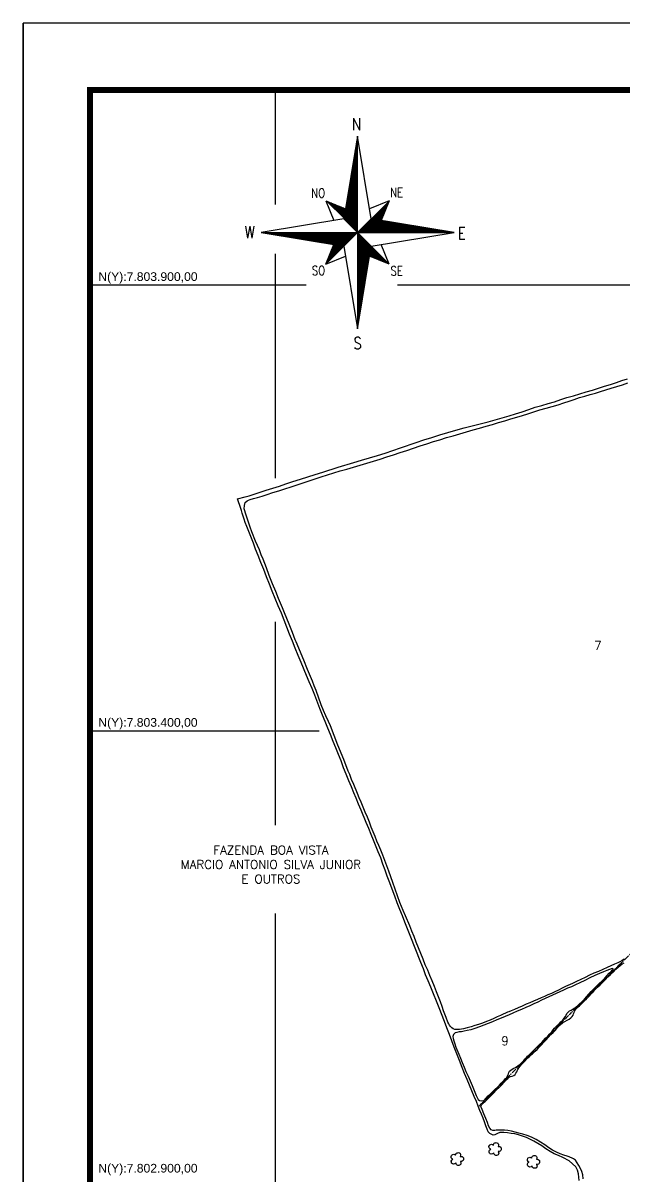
# Model space of a CAD drawing. Extents: x 736017 to 737592, y 7801966 to 7804194.
# Drawn here: x 736017 to 736691, y 7802901 to 7804194 of the extents above; entities that cross this region are included whole.
import ezdxf
from ezdxf.enums import TextEntityAlignment as Align

# ---------------------------------------------------------------- set-up
doc = ezdxf.new("R2010")
doc.units = 0
for name, pattern in [('CONTINUO', [0]), ('LIN0', [0]), ('PHANTOM', [2.5, 1.25, -0.25, 0.25, -0.25, 0.25, -0.25])]:
    doc.linetypes.add(name, pattern=pattern)
for name, color, linetype, lineweight in [('0114000434', 1, 'Continuous', 25), ('0114000434007', 5, 'Continuous', 25), ('0114000434009', 5, 'Continuous', 25), ('0114000434010', 5, 'Continuous', 25)]:
    doc.layers.add(name, color=color, linetype=linetype, lineweight=lineweight)
for name, color, linetype in [('_SIMBOLO ARVORE', 118, 'Continuous'), ('MALHA', 8, 'Continuous'), ('MARGEM', 5, 'Continuous'), ('REDE_DE_LUZ', 6, 'Continuous'), ('SETA_NORTE', 3, 'Continuous'), ('TEXTO CONFRONTANTES', 7, 'Continuous'), ('TEXTO_NUN_TAL', 7, 'Continuous')]:
    doc.layers.add(name, color=color, linetype=linetype)
doc.styles.add('ROMANS', font='romans')
doc.styles.add('Simplex', font='simplex.shx')
doc.styles.get("Standard").update_dxf_attribs({"font": 'arial.ttf'})

# ---------------------------------------------------------------- blocks, each defined once
blk = doc.blocks.new('A$C309442C0')
at = {"layer": 'SETA_NORTE', "linetype": 'Continuous'}
h = blk.add_hatch(dxfattribs=at)
h.set_pattern_fill('ANSI31', color=256, scale=0.1375, angle=-90, style=0)
h.set_pattern_definition([(315, (-215853.3434, 13873.16845), (0.3086963042, 0.3086963042), [])])
h.paths.add_polyline_path([(73.46, 97.41), (74.7, 104.95), (60.04, 110.83)])
h = blk.add_hatch(dxfattribs=at)
h.set_pattern_fill('ANSI31', color=256, scale=0.1375, angle=180, style=0)
h.set_pattern_definition([(225, (13869.59828, 216024.21475), (0.3086963042, -0.3086963042), [])])
h.paths.add_polyline_path([(93.84, 97.41), (101.38, 96.17), (107.26, 110.83)])
h = blk.add_hatch(dxfattribs=at)
h.set_pattern_fill('ANSI31', color=256, scale=0.1375, style=0)
h.set_pattern_definition([(45, (-13702.2971, -215849.77324), (-0.3086963042, 0.3086963042), [])])
h.paths.add_polyline_path([(73.46, 77.03), (65.92, 78.27), (60.04, 63.61)])
h = blk.add_hatch(dxfattribs=at)
h.set_pattern_fill('ANSI31', color=256, scale=0.1375, angle=90, style=0)
h.set_pattern_definition([(135, (216020.6446, -13698.72693), (-0.3086963042, -0.3086963042), [])])
h.paths.add_polyline_path([(93.84, 77.03), (92.6, 69.49), (107.26, 63.61)])
for p, q in [((82.85, 154.44), (83.65, 155.24)), ((82.98, 155.2), (83.65, 155.88)), ((83.1, 155.96), (83.65, 156.51)), ((83.23, 156.73), (83.65, 157.15)), ((83.35, 157.49), (83.65, 157.79)), ((83.48, 158.25), (83.65, 158.42)), ((83.6, 159.02), (83.65, 159.06)), ((81.22, 144.53), (83.65, 146.96)), ((81.34, 145.29), (83.65, 147.59)), ((81.47, 146.05), (83.65, 148.23)), ((81.59, 146.81), (83.65, 148.87)), ((81.72, 147.58), (83.65, 149.51)), ((81.85, 148.34), (83.65, 150.14)), ((81.97, 149.1), (83.65, 150.78)), ((82.1, 149.86), (83.65, 151.42)), ((82.22, 150.63), (83.65, 152.05)), ((82.35, 151.39), (83.65, 152.69)), ((82.47, 152.15), (83.65, 153.33)), ((82.6, 152.91), (83.65, 153.96)), ((82.73, 153.68), (83.65, 154.6)), ((79.46, 133.85), (83.65, 138.04)), ((79.59, 134.61), (83.65, 138.68)), ((79.71, 135.37), (83.65, 139.31)), ((79.84, 136.14), (83.65, 139.95)), ((79.96, 136.9), (83.65, 140.59)), ((80.09, 137.66), (83.65, 141.22)), ((80.21, 138.42), (83.65, 141.86)), ((80.34, 139.19), (83.65, 142.5)), ((80.46, 139.95), (83.65, 143.14)), ((80.59, 140.71), (83.65, 143.77)), ((80.72, 141.47), (83.65, 144.41)), ((80.84, 142.24), (83.65, 145.05)), ((80.97, 143), (83.65, 145.68)), ((81.09, 143.76), (83.65, 146.32)), ((77.83, 123.93), (83.65, 129.76)), ((77.95, 124.7), (83.65, 130.39)), ((78.08, 125.46), (83.65, 131.03)), ((78.2, 126.22), (83.65, 131.67)), ((78.33, 126.98), (83.65, 132.31)), ((78.45, 127.75), (83.65, 132.94)), ((78.58, 128.51), (83.65, 133.58)), ((78.71, 129.27), (83.65, 134.22)), ((78.83, 130.03), (83.65, 134.85)), ((78.96, 130.8), (83.65, 135.49)), ((79.08, 131.56), (83.65, 136.13)), ((79.21, 132.32), (83.65, 136.77)), ((79.33, 133.09), (83.65, 137.4)), ((76.07, 113.26), (83.65, 120.84)), ((76.19, 114.02), (83.65, 121.48)), ((76.32, 114.78), (83.65, 122.11)), ((76.44, 115.54), (83.65, 122.75)), ((76.57, 116.31), (83.65, 123.39)), ((76.7, 117.07), (83.65, 124.02)), ((76.82, 117.83), (83.65, 124.66)), ((76.95, 118.59), (83.65, 125.3)), ((77.07, 119.36), (83.65, 125.94)), ((77.2, 120.12), (83.65, 126.57)), ((77.32, 120.88), (83.65, 127.21)), ((77.45, 121.65), (83.65, 127.85)), ((77.58, 122.41), (83.65, 128.48)), ((77.7, 123.17), (83.65, 129.12)), ((74.43, 103.34), (83.65, 112.56)), ((74.56, 104.1), (83.65, 113.19)), ((74.69, 104.87), (83.65, 113.83)), ((74.81, 105.63), (83.65, 114.47)), ((74.94, 106.39), (83.65, 115.11)), ((75.06, 107.16), (83.65, 115.74)), ((75.19, 107.92), (83.65, 116.38)), ((75.31, 108.68), (83.65, 117.02)), ((75.44, 109.44), (83.65, 117.65)), ((75.57, 110.21), (83.65, 118.29)), ((75.69, 110.97), (83.65, 118.93)), ((75.82, 111.73), (83.65, 119.57)), ((75.94, 112.49), (83.65, 120.2)), ((60.04, 110.83), (74.7, 104.95)), ((60.04, 110.83), (65.92, 96.17)), ((73.53, 97.34), (83.65, 107.46)), ((73.56, 98), (83.65, 108.1)), ((73.68, 98.77), (83.65, 108.74)), ((73.81, 99.53), (83.65, 109.37)), ((73.85, 97.02), (83.65, 106.82)), ((73.93, 100.29), (83.65, 110.01)), ((74.06, 101.05), (83.65, 110.65)), ((74.17, 96.7), (83.65, 106.19)), ((74.18, 101.82), (83.65, 111.28)), ((74.31, 102.58), (83.65, 111.92)), ((74.49, 96.39), (83.65, 105.55)), ((74.8, 96.07), (83.65, 104.91)), ((75.12, 95.75), (83.65, 104.28)), ((75.44, 95.43), (83.65, 103.64)), ((107.26, 110.83), (92.6, 104.95)), ((107.26, 110.83), (101.38, 96.17)), ((75.76, 95.11), (83.65, 103)), ((76.08, 94.79), (83.65, 102.37)), ((76.4, 94.47), (83.65, 101.73)), ((76.72, 94.16), (83.65, 101.09)), ((77.03, 93.84), (83.65, 100.45)), ((77.35, 93.52), (83.65, 99.82)), ((77.67, 93.2), (83.65, 99.18)), ((77.99, 92.88), (83.65, 98.54)), ((78.31, 92.56), (83.65, 97.91)), ((78.63, 92.24), (83.65, 97.27)), ((78.94, 91.93), (83.65, 96.63)), ((79.26, 91.61), (83.65, 95.99)), ((79.58, 91.29), (83.65, 95.36)), ((83.79, 87.22), (93.97, 97.39)), ((84.43, 87.22), (94.51, 97.3)), ((85.07, 87.22), (95.06, 97.21)), ((85.71, 87.22), (95.61, 97.12)), ((86.34, 87.22), (96.15, 97.03)), ((86.98, 87.22), (96.7, 96.94)), ((87.62, 87.22), (97.25, 96.85)), ((88.25, 87.22), (97.8, 96.76)), ((88.89, 87.22), (98.34, 96.67)), ((89.53, 87.22), (98.89, 96.58)), ((90.17, 87.22), (99.44, 96.49)), ((90.8, 87.22), (99.98, 96.4)), ((91.44, 87.22), (100.53, 96.31)), ((92.08, 87.22), (101.08, 96.22)), ((92.71, 87.22), (101.62, 96.13)), ((93.35, 87.22), (102.17, 96.04)), ((93.99, 87.22), (102.72, 95.95)), ((94.62, 87.22), (103.27, 95.86)), ((95.26, 87.22), (103.81, 95.77)), ((95.9, 87.22), (104.36, 95.68)), ((96.54, 87.22), (104.91, 95.59)), ((97.17, 87.22), (105.45, 95.5)), ((97.81, 87.22), (106, 95.41)), ((98.45, 87.22), (106.55, 95.32)), ((99.08, 87.22), (107.09, 95.23)), ((99.72, 87.22), (107.64, 95.14)), ((100.36, 87.22), (108.19, 95.05)), ((100.99, 87.22), (108.73, 94.96)), ((101.63, 87.22), (109.28, 94.87)), ((11.78, 87.19), (11.81, 87.22)), ((12.32, 87.1), (12.45, 87.22)), ((12.87, 87.01), (13.08, 87.22)), ((13.42, 86.92), (13.72, 87.22)), ((13.97, 86.83), (14.36, 87.22)), ((14.51, 86.74), (15, 87.22)), ((15.06, 86.65), (15.63, 87.22)), ((15.61, 86.56), (16.27, 87.22)), ((16.15, 86.47), (16.91, 87.22)), ((16.7, 86.38), (17.54, 87.22)), ((17.25, 86.29), (18.18, 87.22)), ((17.79, 86.2), (18.82, 87.22)), ((18.34, 86.11), (19.45, 87.22)), ((18.89, 86.02), (20.09, 87.22)), ((19.43, 85.93), (20.73, 87.22)), ((19.98, 85.84), (21.37, 87.22)), ((20.53, 85.75), (22, 87.22)), ((21.08, 85.66), (22.64, 87.22)), ((21.62, 85.57), (23.28, 87.22)), ((22.17, 85.48), (23.91, 87.22)), ((22.72, 85.39), (24.55, 87.22)), ((23.26, 85.3), (25.19, 87.22)), ((23.81, 85.21), (25.82, 87.22)), ((24.36, 85.12), (26.46, 87.22)), ((24.9, 85.03), (27.1, 87.22)), ((25.45, 84.94), (27.74, 87.22)), ((26, 84.85), (28.37, 87.22)), ((26.54, 84.76), (29.01, 87.22)), ((27.09, 84.67), (29.65, 87.22)), ((27.64, 84.58), (30.28, 87.22)), ((28.19, 84.49), (30.92, 87.22)), ((28.73, 84.4), (31.56, 87.22)), ((29.28, 84.31), (32.2, 87.22)), ((29.83, 84.22), (32.83, 87.22)), ((30.37, 84.12), (33.47, 87.22)), ((30.92, 84.03), (34.11, 87.22)), ((31.47, 83.94), (34.74, 87.22)), ((32.01, 83.85), (35.38, 87.22)), ((32.56, 83.76), (36.02, 87.22)), ((33.11, 83.67), (36.65, 87.22)), ((33.66, 83.58), (37.29, 87.22)), ((34.2, 83.49), (37.93, 87.22)), ((34.75, 83.4), (38.57, 87.22)), ((35.3, 83.31), (39.2, 87.22)), ((35.84, 83.22), (39.84, 87.22)), ((36.39, 83.13), (40.48, 87.22)), ((36.94, 83.04), (41.11, 87.22)), ((37.48, 82.95), (41.75, 87.22)), ((38.03, 82.86), (42.39, 87.22)), ((38.58, 82.77), (43.02, 87.22)), ((39.12, 82.68), (43.66, 87.22)), ((39.67, 82.59), (44.3, 87.22)), ((40.22, 82.5), (44.94, 87.22)), ((40.77, 82.41), (45.57, 87.22)), ((41.31, 82.32), (46.21, 87.22)), ((41.86, 82.23), (46.85, 87.22)), ((42.41, 82.14), (47.48, 87.22)), ((42.95, 82.05), (48.12, 87.22)), ((43.5, 81.96), (48.76, 87.22)), ((44.05, 81.87), (49.4, 87.22)), ((44.59, 81.78), (50.03, 87.22)), ((45.14, 81.69), (50.67, 87.22)), ((45.69, 81.6), (51.31, 87.22)), ((46.23, 81.51), (51.94, 87.22)), ((46.78, 81.42), (52.58, 87.22)), ((47.33, 81.33), (53.22, 87.22)), ((47.88, 81.24), (53.85, 87.22)), ((48.42, 81.15), (54.49, 87.22)), ((48.97, 81.06), (55.13, 87.22)), ((49.52, 80.97), (55.77, 87.22)), ((50.06, 80.88), (56.4, 87.22)), ((50.61, 80.79), (57.04, 87.22)), ((51.16, 80.7), (57.68, 87.22)), ((51.7, 80.61), (58.31, 87.22)), ((52.25, 80.52), (58.95, 87.22)), ((52.8, 80.43), (59.59, 87.22)), ((53.35, 80.34), (60.22, 87.22)), ((53.89, 80.25), (60.86, 87.22)), ((54.44, 80.16), (61.5, 87.22)), ((54.99, 80.07), (62.14, 87.22)), ((55.53, 79.98), (62.77, 87.22)), ((56.08, 79.89), (63.41, 87.22)), ((56.63, 79.8), (64.05, 87.22)), ((57.17, 79.71), (64.68, 87.22)), ((57.72, 79.62), (65.32, 87.22)), ((58.27, 79.53), (65.96, 87.22)), ((58.81, 79.44), (66.59, 87.22)), ((59.36, 79.35), (67.23, 87.22)), ((59.91, 79.26), (67.87, 87.22)), ((83.65, 87.22), (60.04, 63.61)), ((60.46, 79.17), (68.51, 87.22)), ((61, 79.08), (69.14, 87.22)), ((61.55, 78.99), (69.78, 87.22)), ((62.1, 78.9), (70.42, 87.22)), ((62.64, 78.81), (71.05, 87.22)), ((63.19, 78.72), (71.69, 87.22)), ((63.74, 78.63), (72.33, 87.22)), ((64.28, 78.54), (72.97, 87.22)), ((64.83, 78.45), (73.6, 87.22)), ((65.38, 78.36), (74.24, 87.22)), ((65.92, 78.27), (74.88, 87.22)), ((66.47, 78.18), (75.51, 87.22)), ((67.02, 78.09), (76.15, 87.22)), ((67.57, 78), (76.79, 87.22)), ((68.11, 77.91), (77.42, 87.22)), ((68.66, 77.82), (78.06, 87.22)), ((69.21, 77.73), (78.7, 87.22)), ((69.75, 77.64), (79.34, 87.22)), ((70.3, 77.55), (79.97, 87.22)), ((70.85, 77.46), (80.61, 87.22)), ((71.39, 77.37), (81.25, 87.22)), ((71.94, 77.28), (81.88, 87.22)), ((72.49, 77.19), (82.52, 87.22)), ((73.04, 77.1), (83.16, 87.22)), ((79.9, 90.97), (83.65, 94.72)), ((80.22, 90.65), (83.65, 94.08)), ((80.54, 90.33), (83.65, 93.45)), ((80.86, 90.02), (83.65, 92.81)), ((81.17, 89.7), (83.65, 92.17)), ((81.49, 89.38), (83.65, 91.54)), ((81.81, 89.06), (83.65, 90.9)), ((82.13, 88.74), (83.65, 90.26)), ((82.45, 88.42), (83.65, 89.62)), ((82.77, 88.1), (83.65, 88.99)), ((83.09, 87.79), (83.65, 88.35)), ((83.4, 87.47), (83.65, 87.71)), ((83.65, 87.08), (83.72, 87.15)), ((83.65, 86.44), (84.04, 86.83)), ((83.65, 85.8), (84.36, 86.51)), ((102.27, 87.22), (109.83, 94.78)), ((102.91, 87.22), (110.38, 94.69)), ((103.54, 87.22), (110.92, 94.6)), ((104.18, 87.22), (111.47, 94.51)), ((104.82, 87.22), (112.02, 94.42)), ((105.45, 87.22), (112.56, 94.33)), ((106.09, 87.22), (113.11, 94.24)), ((106.73, 87.22), (113.66, 94.15)), ((107.37, 87.22), (114.2, 94.06)), ((108, 87.22), (114.75, 93.97)), ((108.64, 87.22), (115.3, 93.88)), ((109.28, 87.22), (115.84, 93.79)), ((109.91, 87.22), (116.39, 93.7)), ((110.55, 87.22), (116.94, 93.61)), ((111.19, 87.22), (117.49, 93.52)), ((111.82, 87.22), (118.03, 93.43)), ((112.46, 87.22), (118.58, 93.34)), ((113.1, 87.22), (119.13, 93.25)), ((113.74, 87.22), (119.67, 93.16)), ((114.37, 87.22), (120.22, 93.07)), ((115.01, 87.22), (120.77, 92.98)), ((115.65, 87.22), (121.31, 92.89)), ((116.28, 87.22), (121.86, 92.8)), ((116.92, 87.22), (122.41, 92.71)), ((117.56, 87.22), (122.95, 92.62)), ((118.19, 87.22), (123.5, 92.53)), ((118.83, 87.22), (124.05, 92.44)), ((119.47, 87.22), (124.6, 92.35)), ((120.11, 87.22), (125.14, 92.26)), ((120.74, 87.22), (125.69, 92.17)), ((121.38, 87.22), (126.24, 92.08)), ((122.02, 87.22), (126.78, 91.99)), ((122.65, 87.22), (127.33, 91.9)), ((123.29, 87.22), (127.88, 91.81)), ((123.93, 87.22), (128.42, 91.72)), ((124.56, 87.22), (128.97, 91.63)), ((125.2, 87.22), (129.52, 91.54)), ((125.84, 87.22), (130.07, 91.45)), ((126.48, 87.22), (130.61, 91.36)), ((127.11, 87.22), (131.16, 91.27)), ((127.75, 87.22), (131.71, 91.18)), ((128.39, 87.22), (132.25, 91.09)), ((129.02, 87.22), (132.8, 91)), ((129.66, 87.22), (133.35, 90.91)), ((130.3, 87.22), (133.89, 90.82)), ((130.94, 87.22), (134.44, 90.73)), ((131.57, 87.22), (134.99, 90.64)), ((132.21, 87.22), (135.53, 90.55)), ((132.85, 87.22), (136.08, 90.46)), ((133.48, 87.22), (136.63, 90.37)), ((134.12, 87.22), (137.18, 90.28)), ((134.76, 87.22), (137.72, 90.19)), ((135.39, 87.22), (138.27, 90.1)), ((136.03, 87.22), (138.82, 90.01)), ((136.67, 87.22), (139.36, 89.92)), ((137.31, 87.22), (139.91, 89.83)), ((137.94, 87.22), (140.46, 89.74)), ((138.58, 87.22), (141, 89.65)), ((139.22, 87.22), (141.55, 89.56)), ((139.85, 87.22), (142.1, 89.46)), ((140.49, 87.22), (142.64, 89.37)), ((141.13, 87.22), (143.19, 89.28)), ((141.76, 87.22), (143.74, 89.19)), ((142.4, 87.22), (144.29, 89.1)), ((143.04, 87.22), (144.83, 89.01)), ((143.68, 87.22), (145.38, 88.92)), ((144.31, 87.22), (145.93, 88.83)), ((144.95, 87.22), (146.47, 88.74)), ((145.59, 87.22), (147.02, 88.65)), ((146.22, 87.22), (147.57, 88.56)), ((146.86, 87.22), (148.11, 88.47)), ((147.5, 87.22), (148.66, 88.38)), ((148.14, 87.22), (149.21, 88.29)), ((148.77, 87.22), (149.76, 88.2)), ((149.41, 87.22), (150.3, 88.11)), ((150.05, 87.22), (150.85, 88.02)), ((150.68, 87.22), (151.4, 87.93)), ((151.32, 87.22), (151.94, 87.84)), ((151.96, 87.22), (152.49, 87.75)), ((152.59, 87.22), (153.04, 87.66)), ((153.23, 87.22), (153.58, 87.57)), ((153.87, 87.22), (154.13, 87.48)), ((154.51, 87.22), (154.68, 87.39)), ((155.14, 87.22), (155.22, 87.3)), ((60.04, 63.61), (65.92, 78.27)), ((83.65, 85.17), (84.68, 86.19)), ((83.65, 84.53), (85, 85.87)), ((83.65, 83.89), (85.32, 85.56)), ((83.65, 83.25), (85.63, 85.24)), ((83.65, 82.62), (85.95, 84.92)), ((83.65, 81.98), (86.27, 84.6)), ((83.65, 81.34), (86.59, 84.28)), ((83.65, 80.71), (86.91, 83.96)), ((83.65, 80.07), (87.23, 83.64)), ((83.65, 79.43), (87.54, 83.33)), ((83.65, 78.8), (87.86, 83.01)), ((83.65, 78.16), (88.18, 82.69)), ((83.65, 77.52), (88.5, 82.37)), ((83.65, 76.88), (88.82, 82.05)), ((83.65, 76.25), (89.14, 81.73)), ((83.65, 75.61), (89.46, 81.42)), ((83.65, 74.97), (89.77, 81.1)), ((83.65, 74.34), (90.09, 80.78)), ((83.65, 73.7), (90.41, 80.46)), ((83.65, 73.06), (90.73, 80.14)), ((83.65, 72.42), (91.05, 79.82)), ((83.65, 71.79), (91.37, 79.5)), ((83.65, 71.15), (91.69, 79.19)), ((83.65, 70.51), (92, 78.87)), ((83.65, 69.88), (92.32, 78.55)), ((83.65, 69.24), (92.64, 78.23)), ((83.65, 68.6), (92.96, 77.91)), ((83.65, 67.97), (93.28, 77.59)), ((107.26, 63.61), (101.38, 78.27)), ((60.04, 63.61), (74.7, 69.49)), ((83.65, 67.33), (93.6, 77.27)), ((83.65, 66.69), (93.81, 76.86)), ((83.65, 66.05), (93.69, 76.09)), ((83.65, 65.42), (93.56, 75.33)), ((83.65, 64.78), (93.44, 74.57)), ((83.65, 64.14), (93.31, 73.8)), ((83.65, 63.51), (93.19, 73.04)), ((83.65, 62.87), (93.06, 72.28)), ((83.65, 62.23), (92.94, 71.52)), ((83.65, 61.6), (92.81, 70.75)), ((83.65, 60.96), (92.68, 69.99)), ((83.65, 60.32), (92.56, 69.23)), ((107.26, 63.61), (92.6, 69.49)), ((83.65, 59.68), (92.43, 68.47)), ((83.65, 59.05), (92.31, 67.7)), ((83.65, 58.41), (92.18, 66.94)), ((83.65, 57.77), (92.06, 66.18)), ((83.65, 57.14), (91.93, 65.42)), ((83.65, 56.5), (91.8, 64.65)), ((83.65, 55.86), (91.68, 63.89)), ((83.65, 55.22), (91.55, 63.13)), ((83.65, 54.59), (91.43, 62.37)), ((83.65, 53.95), (91.3, 61.6)), ((83.65, 53.31), (91.18, 60.84)), ((83.65, 52.68), (91.05, 60.08)), ((83.65, 52.04), (90.93, 59.31)), ((83.65, 51.4), (90.8, 58.55)), ((83.65, 50.77), (90.67, 57.79)), ((83.65, 50.13), (90.55, 57.03)), ((83.65, 49.49), (90.42, 56.26)), ((83.65, 48.85), (90.3, 55.5)), ((83.65, 48.22), (90.17, 54.74)), ((83.65, 47.58), (90.05, 53.98)), ((83.65, 46.94), (89.92, 53.21)), ((83.65, 46.31), (89.79, 52.45)), ((83.65, 45.67), (89.67, 51.69)), ((83.65, 45.03), (89.54, 50.93)), ((83.65, 44.4), (89.42, 50.16)), ((83.65, 43.76), (89.29, 49.4)), ((83.65, 43.12), (89.17, 48.64)), ((83.65, 42.48), (89.04, 47.87)), ((83.65, 41.85), (88.92, 47.11)), ((83.65, 41.21), (88.79, 46.35)), ((83.65, 40.57), (88.66, 45.59)), ((83.65, 39.94), (88.54, 44.82)), ((83.65, 39.3), (88.41, 44.06)), ((83.65, 38.66), (88.29, 43.3)), ((83.65, 38.02), (88.16, 42.54)), ((83.65, 37.39), (88.04, 41.77)), ((83.65, 36.75), (87.91, 41.01)), ((83.65, 36.11), (87.78, 40.25)), ((83.65, 35.48), (87.66, 39.49)), ((83.65, 34.84), (87.53, 38.72)), ((83.65, 34.2), (87.41, 37.96)), ((83.65, 33.57), (87.28, 37.2)), ((83.65, 32.93), (87.16, 36.43)), ((83.65, 32.29), (87.03, 35.67)), ((83.65, 31.65), (86.91, 34.91)), ((83.65, 31.02), (86.78, 34.15)), ((83.65, 30.38), (86.65, 33.38)), ((83.65, 29.74), (86.53, 32.62)), ((83.65, 29.11), (86.4, 31.86)), ((83.65, 28.47), (86.28, 31.1)), ((83.65, 27.83), (86.15, 30.33)), ((83.65, 27.2), (86.03, 29.57)), ((83.65, 26.56), (85.9, 28.81)), ((83.65, 25.92), (85.77, 28.05)), ((83.65, 25.28), (85.65, 27.28)), ((83.65, 24.65), (85.52, 26.52)), ((83.65, 24.01), (85.4, 25.76)), ((83.65, 23.37), (85.27, 25)), ((83.65, 22.74), (85.15, 24.23)), ((83.65, 22.1), (85.02, 23.47)), ((83.65, 21.46), (84.9, 22.71)), ((83.65, 20.83), (84.77, 21.94)), ((83.65, 20.19), (84.64, 21.18)), ((83.65, 19.55), (84.52, 20.42)), ((83.65, 18.91), (84.39, 19.66)), ((83.65, 18.28), (84.27, 18.89)), ((83.65, 17.64), (84.14, 18.13)), ((83.65, 17), (84.02, 17.37)), ((83.65, 16.37), (83.89, 16.61)), ((83.65, 15.73), (83.76, 15.84))]:
    blk.add_line(p, q, dxfattribs=at)
blk.add_lwpolyline([(93.84, 77.03), (155.72, 87.22), (93.84, 97.41), (83.65, 159.29), (73.46, 97.41), (11.58, 87.22), (73.46, 77.03), (83.65, 15.15)], close=True, dxfattribs=at)
for points in [[(83.65, 87.22), (83.65, 159.29)], [(83.65, 87.22), (73.46, 97.41)], [(83.65, 87.22), (93.84, 97.41)], [(11.58, 87.22), (155.72, 87.22)], [(83.65, 87.22), (73.46, 77.03)], [(83.65, 87.22), (93.84, 77.03)], [(83.65, 87.22), (83.65, 15.15)]]:
    blk.add_lwpolyline(points, dxfattribs=at)
at = {"layer": 'SETA_NORTE', "color": 7, "lineweight": 30, "style": 'ROMANS', "width": 0.8}
for s, height, p in [('N ', 8.938, (79.47, 163.6)), ('NO', 6.875, (49.06, 113.22)), ('NE', 6.875, (107.97, 113.71)), ('W', 8.94, (-0.68, 82.95)), ('E', 8.94, (158.6, 82.11)), ('SO', 6.875, (49.53, 55.28)), ('SE', 6.875, (108.31, 55.02)), ('S', 8.94, (80.57, 0))]:
    blk.add_text(s, height=height, dxfattribs=at).set_placement(p)

msp = doc.modelspace()

# ---------------------------------------------------------------- linework, layer by layer
at = {"layer": '0114000434'}
msp.add_lwpolyline([(736640.7, 7802895.5), (736640.2, 7802902.9), (736638.9, 7802907.1), (736637.2, 7802910.7), (736633.2, 7802914.3), (736629.7, 7802917.7), (736622.3, 7802921.4), (736617.6, 7802923.4), (736612.8, 7802925.5), (736608.1, 7802928.1), (736603.6, 7802931.1), (736598.8, 7802934.4), (736590, 7802939.8), (736581.6, 7802943.9), (736578.4, 7802944.8), (736572.9, 7802946.6), (736568.5, 7802947.7), (736564.4, 7802948.4), (736560.5, 7802949.1), (736556.2, 7802949.4), (736553.7, 7802949.5), (736551.7, 7802949.2), (736549.2, 7802948.3), (736546.4, 7802946.8), (736544.3, 7802946.5), (736540.5, 7802948.1), (736538.8, 7802950.1), (736537.5, 7802953.1), (736536.1, 7802957), (736534.7, 7802961.2), (736533, 7802965.5), (736531.3, 7802969.8), (736529.6, 7802974.2), (736527.7, 7802978.9), (736525.6, 7802984.1), (736523.1, 7802989.9), (736520.3, 7802996.2), (736517.8, 7803002.5), (736515.2, 7803008.9), (736512.4, 7803015.7), (736509.6, 7803022.2), (736506.5, 7803030.1), (736503.6, 7803037.5), (736500.7, 7803044.9), (736497.9, 7803052.1), (736495.3, 7803059.4), (736492.6, 7803066.6), (736489.8, 7803073.9), (736483.8, 7803089.2), (736474.5, 7803112.3), (736471.5, 7803119.4), (736468.7, 7803126.2), (736466.1, 7803133), (736463.3, 7803140.1), (736451.2, 7803170.4), (736448.2, 7803177.8), (736445.4, 7803185.1), (736442.7, 7803192.2), (736439.8, 7803199.6), (736436.8, 7803207), (736434, 7803214.6), (736431.2, 7803222.1), (736428.4, 7803229.5), (736425.6, 7803236.7), (736423.2, 7803243.7), (736420.8, 7803250.5), (736418.3, 7803257.4), (736415.6, 7803264.2), (736410.1, 7803277.2), (736407.7, 7803283.7), (736404.9, 7803290.5), (736402, 7803297.2), (736396.4, 7803310.9), (736393.5, 7803317.7), (736390.7, 7803324.2), (736388.1, 7803330.5), (736385.4, 7803336.9), (736382.4, 7803343.8), (736379.5, 7803351.1), (736376.7, 7803358.5), (736373.9, 7803366.1), (736371, 7803373.5), (736368, 7803380.8), (736364.9, 7803388), (736361.9, 7803395.7), (736358.9, 7803403), (736356, 7803410.2), (736353.2, 7803417.4), (736350.2, 7803424.9), (736344.3, 7803440), (736341.4, 7803447.5), (736338.2, 7803454.8), (736335.1, 7803461.9), (736329.1, 7803476.6), (736325.8, 7803484.4), (736322.5, 7803492.5), (736319.3, 7803500.5), (736316.2, 7803508.3), (736310.1, 7803523.8), (736306.9, 7803531.9), (736303.4, 7803540.1), (736300.1, 7803548.4), (736296.7, 7803556.5), (736293.5, 7803564.5), (736290.4, 7803572.7), (736287.2, 7803580.7), (736284, 7803588.8), (736281.1, 7803596.4), (736278.1, 7803603.7), (736275.5, 7803610.5), (736270.5, 7803623.6), (736268.3, 7803629.2), (736266.5, 7803633.7), (736265.2, 7803637.4), (736264, 7803640.8), (736263, 7803643.9), (736262.1, 7803646.9), (736261.3, 7803649.1), (736257.9, 7803660), (736257.9, 7803660), (736257.9, 7803660), (736266.3, 7803662.4), (736270.8, 7803663.6), (736276.6, 7803665.4), (736283, 7803667.4), (736290, 7803669.8), (736297.4, 7803672), (736304.7, 7803674.4), (736312.1, 7803676.8), (736319.9, 7803679.5), (736328.2, 7803682), (736336.6, 7803684.7), (736345, 7803687.3), (736353.5, 7803690), (736370.6, 7803695.5), (736388.1, 7803700.8), (736396.9, 7803703.6), (736405.8, 7803706.2), (736414.6, 7803708.7), (736423.2, 7803711.4), (736431.8, 7803714.3), (736440.4, 7803717.2), (736457.9, 7803723.1), (736466.8, 7803726.1), (736475.7, 7803729), (736484.6, 7803731.8), (736493.5, 7803734.4), (736502.6, 7803737.1), (736511.7, 7803739.7), (736520.9, 7803742.1), (736529.9, 7803744.3), (736538.6, 7803746.5), (736554.6, 7803751), (736562.2, 7803753.2), (736569.6, 7803755.4), (736577, 7803757.8), (736584.2, 7803760.3), (736591.5, 7803762.7), (736598.8, 7803764.9), (736606, 7803767), (736613.1, 7803769), (736620.1, 7803771.3), (736627.1, 7803773.7), (736634.4, 7803775.7), (736641.6, 7803777.7), (736648.7, 7803779.9), (736655.7, 7803782.1), (736662.5, 7803784.2), (736669.3, 7803786.3), (736676, 7803788.4), (736682.6, 7803790.5), (736688.7, 7803792.6), (736694.9, 7803794.7)], dxfattribs=at)
at = {"layer": '0114000434007'}
msp.add_lwpolyline([(736691.3, 7803144.2), (736690.1, 7803143), (736688.7, 7803141.8), (736687.3, 7803141.3), (736684.1, 7803139.8), (736680.4, 7803138.2), (736676.4, 7803136.3), (736672, 7803134.3), (736667.3, 7803132.3), (736662.4, 7803130.1), (736657.4, 7803127.9), (736652.4, 7803125.7), (736647.5, 7803123.3), (736642.5, 7803120.9), (736637.7, 7803118.6), (736633.3, 7803116.6), (736625.6, 7803113.2), (736621.6, 7803111.2), (736617.5, 7803109), (736613.5, 7803107), (736609.6, 7803105.3), (736605.8, 7803103.7), (736602, 7803102), (736598.2, 7803100.3), (736594.1, 7803098.4), (736589.7, 7803096.7), (736585.5, 7803094.9), (736581.3, 7803093.2), (736577, 7803091.2), (736572.5, 7803089.2), (736568.2, 7803087.3), (736564.6, 7803085.8), (736561.8, 7803084.7), (736560.4, 7803084.2), (736558.2, 7803083.3), (736555.6, 7803082.1), (736552.7, 7803080.7), (736549, 7803079), (736545.1, 7803077.2), (736541, 7803075.4), (736536.8, 7803073.8), (736532.4, 7803072.1), (736528, 7803070.6), (736523.8, 7803069.2), (736519.6, 7803067.8), (736515.3, 7803066.6), (736511, 7803065.6), (736506.8, 7803064.8), (736503.5, 7803064.7), (736501.3, 7803065), (736499.6, 7803065.7), (736498, 7803066.6), (736496.6, 7803068.1), (736495.4, 7803069.6), (736494.5, 7803071.2), (736493.5, 7803073.2), (736491.5, 7803078.4), (736488.7, 7803085.8), (736487.2, 7803090.5), (736485.3, 7803095.8), (736483.1, 7803101.4), (736480.7, 7803107.2), (736478.5, 7803113.3), (736475.9, 7803119.3), (736473.5, 7803125.3), (736471, 7803131.4), (736468.3, 7803137.4), (736465.8, 7803143.7), (736463.1, 7803150.1), (736460.6, 7803156.5), (736458.2, 7803162.9), (736455.7, 7803169.1), (736453.2, 7803175.2), (736450.8, 7803181.1), (736446, 7803192.3), (736443.5, 7803198.3), (736439.6, 7803207.3), (736437, 7803214.8), (736434.5, 7803222.3), (736431.9, 7803229.8), (736427.4, 7803242.4), (736425.2, 7803248.6), (736422.8, 7803254.5), (736420.5, 7803260.4), (736418.3, 7803266.1), (736416.2, 7803271.3), (736414, 7803276.2), (736412, 7803281.3), (736409.8, 7803286.6), (736407.7, 7803292), (736405.6, 7803297.5), (736403.4, 7803303.1), (736401, 7803308.8), (736398.7, 7803314.4), (736396.4, 7803319.8), (736394.3, 7803324.8), (736392.3, 7803329.5), (736388, 7803339.8), (736385.7, 7803345.3), (736383.5, 7803351), (736381.8, 7803354.8), (736376.8, 7803367.7), (736370.3, 7803383.8), (736366, 7803394.7), (736361.9, 7803405.4), (736359.8, 7803410.4), (736356.8, 7803416.8), (736354.3, 7803422.8), (736351.6, 7803429.1), (736345.9, 7803445.1), (736343.6, 7803450.5), (736341.8, 7803455.5), (736336.4, 7803468.8), (736332.1, 7803479.1), (736323.5, 7803499.6), (736322.5, 7803501.8), (736319.5, 7803510), (736315.7, 7803519.5), (736310.5, 7803532.3), (736308.1, 7803537.9), (736303.7, 7803548.2), (736300.6, 7803556.1), (736297, 7803564.8), (736293.3, 7803574.1), (736290.2, 7803582.8), (736288.4, 7803587.5), (736286.4, 7803592.4), (736284.4, 7803597.4), (736282.3, 7803602.7), (736277.9, 7803612.4), (736273.9, 7803623.2), (736272, 7803628.3), (736269.5, 7803636.1), (736267.5, 7803641.6), (736265.3, 7803648.7), (736265.6, 7803652.7), (736266.4, 7803656.1), (736268.5, 7803657.8), (736269.9, 7803658.4), (736272.1, 7803659.2), (736275.5, 7803660.3), (736280.1, 7803661.7), (736285.4, 7803663.2), (736291.1, 7803665.1), (736297.4, 7803667.1), (736304.2, 7803669.2), (736311, 7803671.4), (736317.8, 7803673.6), (736324.5, 7803675.8), (736331.2, 7803678.1), (736338, 7803680.3), (736344.7, 7803682.5), (736351.6, 7803684.6), (736358.6, 7803686.9), (736365.8, 7803689.1), (736373, 7803691.3), (736380.3, 7803693.4), (736387.7, 7803695.5), (736395.1, 7803697.7), (736402.6, 7803700), (736410.1, 7803702.3), (736417.6, 7803704.7), (736425.1, 7803707), (736432.6, 7803709.4), (736440.1, 7803712), (736447.5, 7803714.4), (736455, 7803716.9), (736462.6, 7803719.4), (736470.1, 7803721.8), (736477.4, 7803724.2), (736484.7, 7803726.4), (736492, 7803728.7), (736499.4, 7803730.9), (736506.9, 7803733.1), (736514.4, 7803735.2), (736521.8, 7803737.3), (736529.1, 7803739.3), (736536.4, 7803741.4), (736543.5, 7803743.5), (736550.5, 7803745.6), (736557.5, 7803747.7), (736564.3, 7803749.7), (736570.8, 7803751.7), (736577.2, 7803753.5), (736583.4, 7803755.5), (736589.8, 7803757.5), (736596.7, 7803759.7), (736603.7, 7803761.6), (736610.6, 7803763.6), (736617.2, 7803765.6), (736623.5, 7803767.6), (736629.4, 7803769.6), (736635.2, 7803771.6), (736641.1, 7803773.6), (736647.1, 7803775.3), (736653.2, 7803776.9), (736659.1, 7803778.6), (736664.8, 7803780.4), (736670.7, 7803782.2), (736676.6, 7803784.3), (736682.9, 7803786.2), (736689.2, 7803788.1), (736695.4, 7803790.3)], dxfattribs=at)
at = {"layer": '0114000434009', "linetype": 'ByBlock'}
msp.add_lwpolyline([(736677.9, 7803133.2), (736674.9, 7803132.1), (736671.7, 7803131), (736668.1, 7803129.5), (736663.7, 7803127.6), (736658.5, 7803125.3), (736652.9, 7803122.7), (736647.2, 7803120), (736641.6, 7803117.4), (736636.6, 7803115.1), (736632.1, 7803112.9), (736627.8, 7803111.1), (736623.4, 7803109.1), (736619.1, 7803107.1), (736615, 7803105.3), (736610.9, 7803103.5), (736606.8, 7803101.7), (736602.6, 7803099.8), (736598.5, 7803097.6), (736594.3, 7803095.6), (736590, 7803093.6), (736585.5, 7803091.6), (736580.9, 7803089.6), (736576.1, 7803087.5), (736571.3, 7803085.4), (736566.6, 7803083.3), (736562.3, 7803081.4), (736558, 7803079.5), (736553.4, 7803077.6), (736548.5, 7803075.6), (736543.6, 7803073.6), (736538.7, 7803071.7), (736533.9, 7803069.8), (736528.9, 7803067.8), (736524, 7803066), (736519.4, 7803064.5), (736515.4, 7803063.6), (736512, 7803062.9), (736509, 7803062.4), (736506.2, 7803062.1), (736503.6, 7803061.7), (736501.7, 7803061.1), (736500.5, 7803060.2), (736499.9, 7803059.3), (736499.3, 7803057.1), (736499.7, 7803054.7), (736500.4, 7803052.2), (736501.4, 7803048.8), (736502.5, 7803045.2), (736505.8, 7803037.3), (736507.7, 7803032.6), (736509.7, 7803027.7), (736511.7, 7803022.7), (736513.9, 7803017.6), (736516.2, 7803012.4), (736518.5, 7803007.2), (736520.8, 7803001.9), (736523.2, 7802996.4), (736525.4, 7802991), (736527.4, 7802986.4), (736529, 7802985.1), (736531.2, 7802984.9), (736534.3, 7802985.3), (736536.7, 7802987.7), (736538.9, 7802990.4), (736541.3, 7802992.9), (736544, 7802995.4), (736546.7, 7802997.8), (736549.1, 7803000.2), (736551.4, 7803002.5), (736553.5, 7803004.7), (736555.2, 7803006.5), (736556.8, 7803008.2), (736558, 7803009.6), (736559.2, 7803010.8), (736560.2, 7803012.2), (736560.8, 7803013.6), (736561.4, 7803015), (736562.1, 7803016.6), (736562.7, 7803018.1), (736564.2, 7803019.4), (736565.7, 7803020.5), (736567.4, 7803021.4), (736569.4, 7803022.4), (736572, 7803024), (736574.5, 7803026), (736576.8, 7803028.3), (736578.6, 7803030.2), (736580.3, 7803032), (736581.6, 7803033.5), (736582.9, 7803034.8), (736584.4, 7803036.2), (736586.4, 7803038.1), (736588.6, 7803040.3), (736590.8, 7803042.5), (736592.8, 7803044.6), (736594.8, 7803046.4), (736596.8, 7803048.3), (736598.8, 7803050.4), (736600.8, 7803052.4), (736603.2, 7803055), (736605.5, 7803057.5), (736607.9, 7803060), (736610, 7803062.4), (736611.8, 7803064.4), (736613.3, 7803066.2), (736614.7, 7803067.7), (736616.3, 7803069.4), (736618.3, 7803071.4), (736620.4, 7803073.5), (736622.4, 7803075.5), (736624, 7803077.5), (736625.3, 7803079.4), (736626.1, 7803081.1), (736627.1, 7803082.8), (736628.4, 7803084.4), (736629.9, 7803085.7), (736631.8, 7803086.7), (736633.7, 7803087.8), (736635.2, 7803088.7), (736636.6, 7803089.6), (736637.9, 7803090.6), (736638.8, 7803091.3), (736639.4, 7803091.9), (736640.4, 7803092.8), (736641.7, 7803093.9), (736642.9, 7803095), (736644.2, 7803096.3), (736645.5, 7803097.6), (736647, 7803099.1), (736649, 7803101.6), (736651.5, 7803104.4), (736654.2, 7803107.4), (736657.2, 7803110.6), (736660.4, 7803113.5), (736663.3, 7803116.5), (736666.4, 7803119.5), (736669.4, 7803122.6), (736672.2, 7803125.4), (736674.6, 7803127.9), (736676.5, 7803129.8), (736677.9, 7803131.3), (736679.1, 7803132.6)], close=True, dxfattribs=at)
at = {"layer": '0114000434010'}
msp.add_lwpolyline([(736645.2, 7802897.5), (736644.9, 7802901.8), (736643.7, 7802905.7), (736642.4, 7802909.1), (736640.3, 7802912.4), (736638.5, 7802915.5), (736636.5, 7802918.4), (736634.4, 7802919.8), (736632.3, 7802920.8), (736630.9, 7802921.5), (736629.6, 7802922), (736627.2, 7802922.9), (736623.6, 7802924.1), (736619.5, 7802925.6), (736615.2, 7802927.3), (736611, 7802929.6), (736606.7, 7802932.3), (736602.2, 7802935.5), (736597.4, 7802938.7), (736592.4, 7802941.5), (736587.3, 7802944), (736582.4, 7802945.9), (736577.7, 7802947.5), (736573.2, 7802948.8), (736569, 7802949.8), (736565, 7802950.8), (736561, 7802951.5), (736556.9, 7802952), (736552.7, 7802952.1), (736549.8, 7802952), (736547.8, 7802951.8), (736546.4, 7802951.7), (736545.2, 7802951.7), (736544, 7802951.7), (736542.2, 7802952.5), (736540.5, 7802954.3), (736539.3, 7802956.8), (736538, 7802960.5), (736536.2, 7802965.1), (736534.1, 7802970.2), (736532, 7802975.3), (736530.6, 7802978.7), (736531.2, 7802980), (736531.8, 7802980.7), (736532.6, 7802981.8), (736533.5, 7802982.7), (736534.4, 7802983.5), (736535.3, 7802984), (736536.2, 7802985), (736537.4, 7802986.1), (736539.2, 7802987.9), (736541.7, 7802990.5), (736544.7, 7802993.4), (736547.9, 7802996.7), (736551.2, 7802999.9), (736554, 7803002.9), (736556.7, 7803005.9), (736558.8, 7803008.5), (736560.7, 7803010.1), (736562.3, 7803011.3), (736563.9, 7803012), (736565.7, 7803012.4), (736567.4, 7803013.2), (736568.9, 7803014.4), (736569.9, 7803015.9), (736570.8, 7803017.4), (736571.4, 7803018.6), (736572.1, 7803020), (736573.2, 7803021.9), (736574.6, 7803023.9), (736576.5, 7803025.9), (736578.4, 7803027.9), (736580.3, 7803029.9), (736581.9, 7803031.5), (736583.4, 7803033), (736584.7, 7803034.4), (736586.1, 7803035.7), (736587.2, 7803036.8), (736588.3, 7803037.7), (736589.7, 7803038.9), (736591.5, 7803040.6), (736593.7, 7803042.6), (736596.1, 7803045.1), (736598.7, 7803047.8), (736601.3, 7803050.5), (736603.7, 7803053.2), (736606.5, 7803056.2), (736609, 7803059.1), (736611.6, 7803061.7), (736613.7, 7803063.9), (736615.2, 7803065.8), (736616.4, 7803067.1), (736617.5, 7803068.3), (736618.5, 7803069.3), (736619.9, 7803070.6), (736622, 7803072.3), (736624.7, 7803073.9), (736627.2, 7803075.2), (736629.6, 7803076.4), (736631.5, 7803077.9), (736633, 7803079.5), (736634, 7803081.1), (736634.6, 7803082.6), (736635.2, 7803084), (736635.6, 7803085.3), (736636.3, 7803086.6), (736637.3, 7803088), (736638.4, 7803089.2), (736639.8, 7803090.4), (736641, 7803091.5), (736642.3, 7803092.7), (736643.4, 7803093.6), (736644.5, 7803094.7), (736645.7, 7803095.9), (736646.9, 7803097.1), (736647.9, 7803098), (736648.8, 7803098.7), (736649.4, 7803099.5), (736650.5, 7803100.6), (736651.7, 7803101.9), (736652.8, 7803103.2), (736654.4, 7803105.1), (736656.4, 7803107.3), (736658.7, 7803109.6), (736661.3, 7803112.3), (736664.3, 7803115), (736667.3, 7803118), (736670.3, 7803120.9), (736673.1, 7803123.8), (736676.1, 7803126.7), (736679.1, 7803129.7), (736681.9, 7803132.4), (736684.5, 7803134.7), (736686.8, 7803136.6), (736688.7, 7803138.1), (736691.4, 7803139.6)], dxfattribs=at)
at = {"layer": '_SIMBOLO ARVORE', "linetype": 'CONTINUO'}
for points in [[(736545, 7802926.3, 0), (736543.8, 7802925.3, 0), (736542.2, 7802925.1, 0), (736541.1, 7802925.5, 0), (736540.3, 7802926.3, 0), (736539.9, 7802927.2, 0), (736539.8, 7802928.5, 0), (736540.3, 7802929.4, 0), (736540.7, 7802930, 0), (736541.6, 7802930.6, 0), (736541.1, 7802930.8, 0), (736540.5, 7802931.3, 0), (736539.8, 7802932.3, 0), (736539.7, 7802933.6, 0), (736540.2, 7802934.9, 0), (736540.7, 7802935.4, 0), (736541.6, 7802935.9, 0), (736542.6, 7802936.1, 0), (736543.4, 7802936, 0), (736544, 7802935.7, 0), (736544.7, 7802935.1, 0), (736544.9, 7802936.2, 0), (736545, 7802936.7, 0), (736545.5, 7802937.3, 0), (736546.3, 7802937.6, 0), (736547, 7802937.9, 0), (736547.9, 7802938, 0), (736548.6, 7802937.9, 0), (736549.3, 7802937.6, 0), (736549.7, 7802937.1, 0), (736550.2, 7802936.2, 0), (736550.3, 7802935.3, 0), (736549.9, 7802933.7, 0), (736551.1, 7802933.7, 0), (736552, 7802933.5, 0), (736552.9, 7802932.8, 0), (736553.4, 7802932.2, 0), (736553.5, 7802930, 0), (736553, 7802929, 0), (736552.2, 7802928.4, 0), (736551.1, 7802928.1, 0), (736550.1, 7802928.1, 0), (736550.6, 7802926.1, 0), (736550.4, 7802925.2, 0), (736549.8, 7802924.3, 0), (736549.1, 7802923.8, 0), (736548.2, 7802923.6, 0), (736547.3, 7802923.6, 0), (736546.6, 7802923.8, 0), (736545.8, 7802924.6, 0), (736545.2, 7802925.3, 0), (736545.1, 7802926.4, 0)], [(736502.6, 7802915.1, 0), (736501.4, 7802914.1, 0), (736499.8, 7802913.9, 0), (736498.6, 7802914.3, 0), (736497.8, 7802915.1, 0), (736497.5, 7802916, 0), (736497.4, 7802917.3, 0), (736497.9, 7802918.2, 0), (736498.3, 7802918.8, 0), (736499.2, 7802919.4, 0), (736498.6, 7802919.6, 0), (736498.1, 7802920.1, 0), (736497.4, 7802921.1, 0), (736497.3, 7802922.4, 0), (736497.8, 7802923.7, 0), (736498.3, 7802924.2, 0), (736499.2, 7802924.8, 0), (736500.2, 7802924.9, 0), (736501, 7802924.8, 0), (736501.6, 7802924.5, 0), (736502.2, 7802923.9, 0), (736502.5, 7802925, 0), (736502.6, 7802925.5, 0), (736503.1, 7802926.1, 0), (736503.9, 7802926.4, 0), (736504.6, 7802926.7, 0), (736505.4, 7802926.8, 0), (736506.2, 7802926.7, 0), (736506.9, 7802926.4, 0), (736507.3, 7802925.9, 0), (736507.7, 7802925.1, 0), (736507.9, 7802924.1, 0), (736507.5, 7802922.5, 0), (736508.7, 7802922.5, 0), (736509.6, 7802922.3, 0), (736510.5, 7802921.6, 0), (736511, 7802921.1, 0), (736511.1, 7802918.8, 0), (736510.6, 7802917.8, 0), (736509.8, 7802917.2, 0), (736508.7, 7802916.9, 0), (736507.7, 7802917, 0), (736508.2, 7802914.9, 0), (736508, 7802914, 0), (736507.4, 7802913.2, 0), (736506.7, 7802912.6, 0), (736505.8, 7802912.4, 0), (736504.8, 7802912.5, 0), (736504.1, 7802912.7, 0), (736503.3, 7802913.4, 0), (736502.8, 7802914.1, 0), (736502.6, 7802915.2, 0)], [(736588, 7802911.9, 0), (736586.8, 7802910.8, 0), (736585.2, 7802910.6, 0), (736584.1, 7802911.1, 0), (736583.3, 7802911.9, 0), (736582.9, 7802912.8, 0), (736582.8, 7802914.1, 0), (736583.3, 7802914.9, 0), (736583.7, 7802915.6, 0), (736584.6, 7802916.2, 0), (736584.1, 7802916.4, 0), (736583.5, 7802916.8, 0), (736582.8, 7802917.9, 0), (736582.7, 7802919.2, 0), (736583.2, 7802920.5, 0), (736583.7, 7802921, 0), (736584.6, 7802921.5, 0), (736585.6, 7802921.7, 0), (736586.4, 7802921.5, 0), (736587, 7802921.3, 0), (736587.7, 7802920.7, 0), (736587.9, 7802921.8, 0), (736588, 7802922.3, 0), (736588.6, 7802922.9, 0), (736589.3, 7802923.2, 0), (736590, 7802923.5, 0), (736590.9, 7802923.6, 0), (736591.6, 7802923.5, 0), (736592.3, 7802923.1, 0), (736592.8, 7802922.6, 0), (736593.2, 7802921.8, 0), (736593.3, 7802920.9, 0), (736593, 7802919.3, 0), (736594.1, 7802919.3, 0), (736595, 7802919.1, 0), (736595.9, 7802918.4, 0), (736596.4, 7802917.8, 0), (736596.5, 7802915.6, 0), (736596, 7802914.6, 0), (736595.3, 7802913.9, 0), (736594.1, 7802913.6, 0), (736593.1, 7802913.7, 0), (736593.6, 7802911.6, 0), (736593.4, 7802910.8, 0), (736592.8, 7802909.9, 0), (736592.1, 7802909.4, 0), (736591.2, 7802909.2, 0), (736590.3, 7802909.2, 0), (736589.6, 7802909.4, 0), (736588.8, 7802910.2, 0), (736588.2, 7802910.9, 0), (736588.1, 7802912, 0)]]:
    msp.add_polyline3d(points, dxfattribs=at)
at = {"layer": 'MALHA', "color": 8}
for points in [[(736300, 7804118.7), (736300, 7803990)], [(736300, 7803935), (736300, 7803683.4)], [(736092.3, 7803900), (736334.6, 7803900)], [(736437.2, 7803900), (737132.8, 7803900)], [(736300, 7803522.2), (736300, 7803294)], [(736092.3, 7803400), (736349.3, 7803400)], [(736300, 7803195), (736300, 7802479.5), (736300, 7802217.6)]]:
    msp.add_lwpolyline(points, dxfattribs=at)
at = {"layer": 'MARGEM', "color": 174, "linetype": 'LIN0'}
msp.add_line((736017.3, 7801966.2), (736017.3, 7804193.7), dxfattribs=at)
at = {"layer": 'MARGEM', "color": 174, "linetype": 'LIN0', "flags": 128}
msp.add_lwpolyline([(737592.3, 7801966.2), (737592.3, 7804193.7), (736017.3, 7804193.7), (736017.3, 7801966.2)], close=True, dxfattribs=at)
at = {"layer": 'MARGEM', "color": 174, "linetype": 'LIN0', "const_width": 6.82, "flags": 128}
msp.add_lwpolyline([(737517.3, 7802217), (737517.3, 7804118.7), (736092.3, 7804118.7), (736092.3, 7802217)], close=True, dxfattribs=at)
at = {"layer": 'REDE_DE_LUZ', "linetype": 'PHANTOM'}
msp.add_lwpolyline([(737035.4, 7803490.7), (736695.5, 7803146.9), (736654.5, 7803106.5), (736630.4, 7803082.2), (736580.5, 7803031.2), (736528.2, 7802978.5)], dxfattribs=at)

# ---------------------------------------------------------------- block references
at = {"layer": 'SETA_NORTE', "linetype": 'ByBlock', "xscale": 1.5, "yscale": 1.5, "zscale": 1.5}
msp.add_blockref('A$C309442C0', (736266.9, 7803828), dxfattribs=at)

# ---------------------------------------------------------------- texts
at = {"layer": 'MALHA'}
for s, p in [('N(Y):7.803.900,00', (736101.7, 7803901.5)), ('N(Y):7.803.400,00', (736101.7, 7803401.5)), ('N(Y):7.802.900,00', (736101.7, 7802901.5))]:
    msp.add_text(s, height=9.75, dxfattribs=at).set_placement(p, align=Align.BOTTOM_LEFT)
at = {"layer": 'TEXTO CONFRONTANTES', "linetype": 'Continuous', "insert": (736295.2, 7803249.9, -460.2), "char_height": 9.75, "width": 232.079, "attachment_point": 5, "style": 'Simplex'}
msp.add_mtext('FAZENDA BOA VISTA\\PMARCIO ANTONIO SILVA JUNIOR E OUTROS', dxfattribs=at)
at = {"layer": 'TEXTO_NUN_TAL', "linetype": 'Continuous', "style": 'Simplex'}
for s, p in [('7', (736657.5, 7803490.7)), ('9', (736553.4, 7803047.2))]:
    msp.add_text(s, height=9.75, dxfattribs=at).set_placement(p)

doc.saveas('drawing.dxf')
